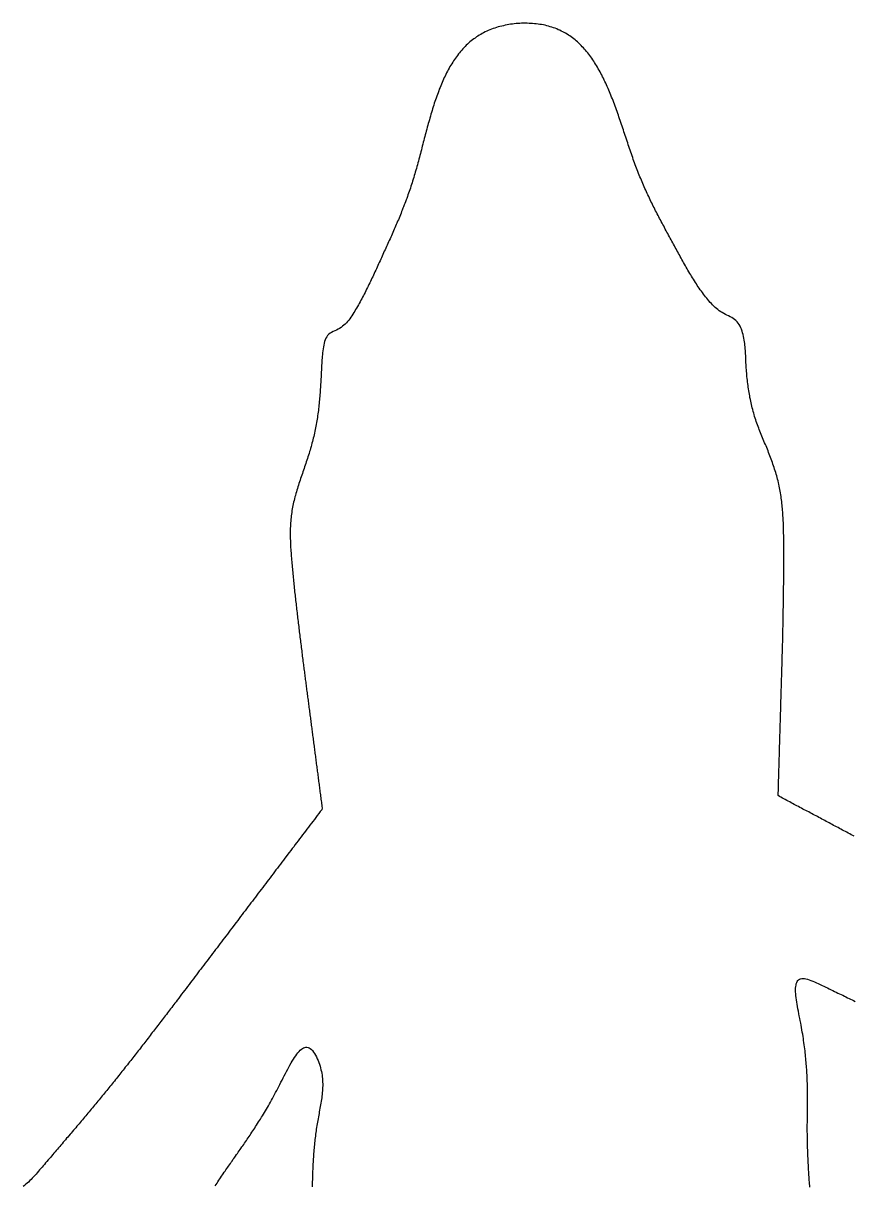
# Model space of a CAD drawing. Extents: x 63 to 788, y 423 to 1014.
# Drawn here: x 478.05 to 482.83, y 823.54 to 830.24 of the extents above; entities that cross this region are included whole.
import ezdxf

# ---------------------------------------------------------------- set-up
doc = ezdxf.new("R2010")
doc.units = 0
doc.header["$MEASUREMENT"] = 0
doc.layers.add('LAYER_1', color=7, linetype='CONTINUOUS')

msp = doc.modelspace()

# ---------------------------------------------------------------- linework, layer by layer
at = {"layer": 'LAYER_1', "color": 7}
for points in [[(482.8362, 825.555, 0), (482.8277, 825.56, 0), (482.8193, 825.564, 0), (482.8108, 825.569, 0), (482.8024, 825.573, 0), (482.7939, 825.578, 0), (482.7855, 825.582, 0), (482.777, 825.587, 0), (482.7686, 825.591, 0), (482.7601, 825.596, 0), (482.7517, 825.6, 0), (482.7432, 825.605, 0), (482.7348, 825.609, 0), (482.7263, 825.614, 0), (482.7179, 825.618, 0), (482.7094, 825.623, 0), (482.701, 825.627, 0), (482.6925, 825.632, 0), (482.6841, 825.636, 0), (482.6756, 825.641, 0), (482.6672, 825.645, 0), (482.6587, 825.65, 0), (482.6503, 825.654, 0), (482.6418, 825.659, 0), (482.6334, 825.663, 0), (482.6249, 825.668, 0), (482.6165, 825.672, 0), (482.608, 825.677, 0), (482.5996, 825.681, 0), (482.5911, 825.686, 0), (482.5827, 825.69, 0), (482.5742, 825.695, 0), (482.5658, 825.699, 0), (482.5573, 825.703, 0), (482.5489, 825.708, 0), (482.5404, 825.712, 0), (482.532, 825.717, 0), (482.5235, 825.721, 0), (482.5151, 825.726, 0), (482.5066, 825.73, 0), (482.4982, 825.735, 0), (482.4897, 825.739, 0), (482.4813, 825.744, 0), (482.4728, 825.748, 0), (482.4644, 825.753, 0), (482.4559, 825.757, 0), (482.4475, 825.762, 0), (482.439, 825.766, 0), (482.4306, 825.771, 0), (482.4221, 825.775, 0), (482.4137, 825.78, 0), (482.4052, 825.784, 0), (482.3983, 825.79, 0), (482.3986, 825.799, 0), (482.3988, 825.808, 0), (482.3991, 825.817, 0), (482.3994, 825.826, 0), (482.3996, 825.835, 0), (482.3999, 825.844, 0), (482.4001, 825.853, 0), (482.4004, 825.862, 0), (482.4007, 825.871, 0), (482.4009, 825.88, 0), (482.4012, 825.889, 0), (482.4015, 825.898, 0), (482.4017, 825.907, 0), (482.402, 825.916, 0), (482.4023, 825.925, 0), (482.4025, 825.934, 0), (482.4028, 825.943, 0), (482.403, 825.952, 0), (482.4033, 825.961, 0), (482.4036, 825.97, 0), (482.4038, 825.979, 0), (482.4041, 825.988, 0), (482.4044, 825.997, 0), (482.4046, 826.006, 0), (482.4049, 826.015, 0), (482.4052, 826.024, 0), (482.4054, 826.033, 0), (482.4057, 826.042, 0), (482.4059, 826.051, 0), (482.4062, 826.06, 0), (482.4065, 826.069, 0), (482.4067, 826.078, 0), (482.407, 826.087, 0), (482.4073, 826.096, 0), (482.4075, 826.105, 0), (482.4078, 826.114, 0), (482.4081, 826.123, 0), (482.4083, 826.132, 0), (482.4086, 826.141, 0), (482.4088, 826.15, 0), (482.4091, 826.159, 0), (482.4094, 826.168, 0), (482.4096, 826.177, 0), (482.4099, 826.186, 0), (482.4102, 826.195, 0), (482.4104, 826.204, 0), (482.4107, 826.213, 0), (482.411, 826.222, 0), (482.4112, 826.231, 0), (482.4115, 826.24, 0), (482.4117, 826.249, 0), (482.412, 826.258, 0), (482.4123, 826.267, 0), (482.4125, 826.276, 0), (482.4128, 826.285, 0), (482.4131, 826.294, 0), (482.4133, 826.303, 0), (482.4136, 826.312, 0), (482.4139, 826.321, 0), (482.4141, 826.33, 0), (482.4144, 826.339, 0), (482.4146, 826.348, 0), (482.4149, 826.357, 0), (482.4152, 826.366, 0), (482.4154, 826.375, 0), (482.4157, 826.384, 0), (482.416, 826.393, 0), (482.4162, 826.402, 0), (482.4165, 826.411, 0), (482.4168, 826.42, 0), (482.417, 826.429, 0), (482.4173, 826.438, 0), (482.4175, 826.447, 0), (482.4178, 826.456, 0), (482.4181, 826.465, 0), (482.4183, 826.474, 0), (482.4186, 826.483, 0), (482.4189, 826.492, 0), (482.4191, 826.501, 0), (482.4194, 826.51, 0), (482.4197, 826.519, 0), (482.4199, 826.528, 0), (482.4202, 826.537, 0), (482.4204, 826.546, 0), (482.4207, 826.555, 0), (482.421, 826.564, 0), (482.4212, 826.573, 0), (482.4215, 826.582, 0), (482.4218, 826.591, 0), (482.422, 826.6, 0), (482.4223, 826.609, 0), (482.4226, 826.618, 0), (482.4228, 826.627, 0), (482.4231, 826.636, 0), (482.4233, 826.645, 0), (482.4236, 826.654, 0), (482.4239, 826.663, 0), (482.4241, 826.672, 0), (482.4244, 826.682, 0), (482.4246, 826.692, 0), (482.4248, 826.702, 0), (482.425, 826.712, 0), (482.4252, 826.722, 0), (482.4254, 826.732, 0), (482.4256, 826.742, 0), (482.4258, 826.753, 0), (482.426, 826.763, 0), (482.4262, 826.773, 0), (482.4264, 826.783, 0), (482.4265, 826.793, 0), (482.4267, 826.803, 0), (482.4269, 826.813, 0), (482.4271, 826.823, 0), (482.4273, 826.833, 0), (482.4275, 826.844, 0), (482.4276, 826.854, 0), (482.4278, 826.864, 0), (482.428, 826.874, 0), (482.4282, 826.884, 0), (482.4283, 826.894, 0), (482.4285, 826.904, 0), (482.4286, 826.914, 0), (482.4288, 826.924, 0), (482.4289, 826.935, 0), (482.4291, 826.945, 0), (482.4292, 826.955, 0), (482.4294, 826.965, 0), (482.4295, 826.975, 0), (482.4296, 826.985, 0), (482.4297, 826.995, 0), (482.4298, 827.006, 0), (482.4299, 827.016, 0), (482.43, 827.026, 0), (482.4301, 827.036, 0), (482.4302, 827.046, 0), (482.4303, 827.056, 0), (482.4304, 827.066, 0), (482.4304, 827.077, 0), (482.4305, 827.087, 0), (482.4306, 827.097, 0), (482.4306, 827.107, 0), (482.4306, 827.117, 0), (482.4307, 827.127, 0), (482.4307, 827.137, 0), (482.4307, 827.148, 0), (482.4307, 827.158, 0), (482.4307, 827.168, 0), (482.4307, 827.178, 0), (482.4307, 827.188, 0), (482.4307, 827.198, 0), (482.4306, 827.209, 0), (482.4306, 827.219, 0), (482.4305, 827.229, 0), (482.4304, 827.239, 0), (482.4304, 827.249, 0), (482.4303, 827.26, 0), (482.4302, 827.27, 0), (482.4301, 827.28, 0), (482.4299, 827.29, 0), (482.4297, 827.3, 0), (482.4295, 827.311, 0), (482.4293, 827.321, 0), (482.429, 827.331, 0), (482.4287, 827.341, 0), (482.4284, 827.351, 0), (482.428, 827.362, 0), (482.4276, 827.372, 0), (482.4271, 827.382, 0), (482.4265, 827.392, 0), (482.4259, 827.402, 0), (482.4253, 827.412, 0), (482.4246, 827.422, 0), (482.4238, 827.433, 0), (482.4229, 827.443, 0), (482.422, 827.453, 0), (482.421, 827.463, 0), (482.4199, 827.473, 0), (482.4188, 827.483, 0), (482.4175, 827.493, 0), (482.4162, 827.503, 0), (482.4147, 827.513, 0), (482.4132, 827.523, 0), (482.4116, 827.533, 0), (482.4099, 827.543, 0), (482.408, 827.553, 0), (482.4061, 827.563, 0), (482.4041, 827.573, 0), (482.4019, 827.583, 0), (482.3996, 827.592, 0), (482.3973, 827.602, 0), (482.3948, 827.612, 0), (482.3922, 827.622, 0), (482.3895, 827.632, 0), (482.3867, 827.641, 0), (482.3838, 827.651, 0), (482.3808, 827.661, 0), (482.3777, 827.67, 0), (482.3746, 827.68, 0), (482.3714, 827.69, 0), (482.3681, 827.699, 0), (482.3647, 827.709, 0), (482.3613, 827.718, 0), (482.3578, 827.728, 0), (482.3542, 827.737, 0), (482.3506, 827.747, 0), (482.347, 827.756, 0), (482.3433, 827.766, 0), (482.3395, 827.775, 0), (482.3357, 827.785, 0), (482.3319, 827.794, 0), (482.328, 827.804, 0), (482.3241, 827.813, 0), (482.3202, 827.822, 0), (482.3163, 827.832, 0), (482.3124, 827.841, 0), (482.3085, 827.851, 0), (482.3047, 827.86, 0), (482.3008, 827.869, 0), (482.297, 827.879, 0), (482.2932, 827.888, 0), (482.2895, 827.898, 0), (482.2858, 827.907, 0), (482.2823, 827.916, 0), (482.2787, 827.926, 0), (482.2753, 827.935, 0), (482.272, 827.945, 0), (482.2688, 827.955, 0), (482.2656, 827.964, 0), (482.2626, 827.974, 0), (482.2597, 827.984, 0), (482.2569, 827.993, 0), (482.2541, 828.003, 0), (482.2515, 828.013, 0), (482.249, 828.023, 0), (482.2465, 828.032, 0), (482.2442, 828.042, 0), (482.2419, 828.052, 0), (482.2398, 828.062, 0), (482.2377, 828.072, 0), (482.2357, 828.082, 0), (482.2338, 828.092, 0), (482.232, 828.102, 0), (482.2303, 828.112, 0), (482.2286, 828.122, 0), (482.2271, 828.132, 0), (482.2256, 828.142, 0), (482.2242, 828.152, 0), (482.2229, 828.162, 0), (482.2216, 828.173, 0), (482.2205, 828.183, 0), (482.2194, 828.193, 0), (482.2183, 828.203, 0), (482.2174, 828.213, 0), (482.2165, 828.223, 0), (482.2157, 828.233, 0), (482.2149, 828.243, 0), (482.2142, 828.253, 0), (482.2136, 828.263, 0), (482.213, 828.273, 0), (482.2125, 828.283, 0), (482.2121, 828.294, 0), (482.2116, 828.304, 0), (482.2112, 828.314, 0), (482.2108, 828.324, 0), (482.2103, 828.334, 0), (482.2098, 828.344, 0), (482.2091, 828.354, 0), (482.2084, 828.364, 0), (482.2076, 828.374, 0), (482.2065, 828.384, 0), (482.2054, 828.394, 0), (482.204, 828.404, 0), (482.2024, 828.414, 0), (482.2006, 828.425, 0), (482.1985, 828.435, 0), (482.1961, 828.445, 0), (482.1933, 828.456, 0), (482.1902, 828.466, 0), (482.1867, 828.476, 0), (482.1827, 828.485, 0), (482.1783, 828.494, 0), (482.1732, 828.503, 0), (482.1676, 828.511, 0), (482.1614, 828.519, 0), (482.1544, 828.526, 0), (482.1469, 828.532, 0), (482.1387, 828.538, 0), (482.1301, 828.543, 0), (482.1212, 828.548, 0), (482.1121, 828.553, 0), (482.1028, 828.557, 0), (482.0936, 828.562, 0), (482.0844, 828.567, 0), (482.0755, 828.572, 0), (482.0668, 828.577, 0), (482.0584, 828.583, 0), (482.0503, 828.589, 0), (482.0424, 828.596, 0), (482.0347, 828.602, 0), (482.0272, 828.609, 0), (482.02, 828.616, 0), (482.0129, 828.624, 0), (482.006, 828.631, 0), (481.9992, 828.639, 0), (481.9926, 828.647, 0), (481.9861, 828.655, 0), (481.9798, 828.663, 0), (481.9735, 828.671, 0), (481.9674, 828.679, 0), (481.9613, 828.687, 0), (481.9554, 828.696, 0), (481.9494, 828.704, 0), (481.9436, 828.712, 0), (481.9378, 828.721, 0), (481.9321, 828.729, 0), (481.9265, 828.738, 0), (481.9209, 828.746, 0), (481.9154, 828.755, 0), (481.91, 828.764, 0), (481.9046, 828.772, 0), (481.8992, 828.781, 0), (481.8939, 828.79, 0), (481.8887, 828.798, 0), (481.8835, 828.807, 0), (481.8783, 828.816, 0), (481.8732, 828.824, 0), (481.8681, 828.833, 0), (481.8631, 828.842, 0), (481.8581, 828.851, 0), (481.8531, 828.86, 0), (481.8481, 828.868, 0), (481.8432, 828.877, 0), (481.8383, 828.886, 0), (481.8335, 828.895, 0), (481.8286, 828.904, 0), (481.8238, 828.913, 0), (481.819, 828.922, 0), (481.8142, 828.93, 0), (481.8094, 828.939, 0), (481.8046, 828.948, 0), (481.7998, 828.957, 0), (481.795, 828.966, 0), (481.7902, 828.974, 0), (481.7855, 828.983, 0), (481.7807, 828.992, 0), (481.7759, 829.001, 0), (481.7712, 829.009, 0), (481.7664, 829.018, 0), (481.7617, 829.027, 0), (481.757, 829.036, 0), (481.7522, 829.044, 0), (481.7475, 829.053, 0), (481.7428, 829.062, 0), (481.7381, 829.071, 0), (481.7334, 829.08, 0), (481.7287, 829.088, 0), (481.7241, 829.097, 0), (481.7194, 829.106, 0), (481.7148, 829.115, 0), (481.7102, 829.124, 0), (481.7055, 829.132, 0), (481.701, 829.141, 0), (481.6964, 829.15, 0), (481.6918, 829.159, 0), (481.6873, 829.168, 0), (481.6828, 829.177, 0), (481.6783, 829.186, 0), (481.6738, 829.195, 0), (481.6693, 829.204, 0), (481.6649, 829.213, 0), (481.6605, 829.222, 0), (481.6561, 829.231, 0), (481.6517, 829.241, 0), (481.6474, 829.25, 0), (481.6431, 829.259, 0), (481.6388, 829.268, 0), (481.6345, 829.278, 0), (481.6303, 829.287, 0), (481.6261, 829.297, 0), (481.6219, 829.306, 0), (481.6178, 829.316, 0), (481.6137, 829.325, 0), (481.6096, 829.335, 0), (481.6055, 829.345, 0), (481.6015, 829.354, 0), (481.5976, 829.364, 0), (481.5936, 829.374, 0), (481.5897, 829.384, 0), (481.5858, 829.394, 0), (481.582, 829.404, 0), (481.5782, 829.414, 0), (481.5744, 829.424, 0), (481.5706, 829.435, 0), (481.5669, 829.445, 0), (481.5632, 829.455, 0), (481.5595, 829.466, 0), (481.5559, 829.476, 0), (481.5523, 829.486, 0), (481.5486, 829.497, 0), (481.545, 829.507, 0), (481.5414, 829.518, 0), (481.5379, 829.528, 0), (481.5343, 829.539, 0), (481.5307, 829.55, 0), (481.5272, 829.56, 0), (481.5236, 829.571, 0), (481.5201, 829.582, 0), (481.5165, 829.592, 0), (481.513, 829.603, 0), (481.5094, 829.614, 0), (481.5058, 829.624, 0), (481.5022, 829.635, 0), (481.4987, 829.646, 0), (481.4951, 829.656, 0), (481.4914, 829.667, 0), (481.4878, 829.678, 0), (481.4842, 829.688, 0), (481.4805, 829.699, 0), (481.4768, 829.709, 0), (481.4731, 829.72, 0), (481.4693, 829.731, 0), (481.4656, 829.741, 0), (481.4618, 829.752, 0), (481.4579, 829.762, 0), (481.454, 829.772, 0), (481.4501, 829.783, 0), (481.4462, 829.793, 0), (481.4422, 829.803, 0), (481.4382, 829.814, 0), (481.4341, 829.824, 0), (481.43, 829.834, 0), (481.4258, 829.844, 0), (481.4216, 829.854, 0), (481.4173, 829.864, 0), (481.413, 829.874, 0), (481.4086, 829.884, 0), (481.4042, 829.893, 0), (481.3997, 829.903, 0), (481.3951, 829.912, 0), (481.3905, 829.922, 0), (481.3858, 829.931, 0), (481.3811, 829.941, 0), (481.3762, 829.95, 0), (481.3713, 829.959, 0), (481.3664, 829.968, 0), (481.3613, 829.977, 0), (481.3562, 829.986, 0), (481.351, 829.995, 0), (481.3457, 830.003, 0), (481.3403, 830.012, 0), (481.3348, 830.02, 0), (481.3293, 830.028, 0), (481.3237, 830.037, 0), (481.3179, 830.045, 0), (481.3121, 830.053, 0), (481.3062, 830.06, 0), (481.3002, 830.068, 0), (481.294, 830.076, 0), (481.2878, 830.083, 0), (481.2815, 830.09, 0), (481.2751, 830.097, 0), (481.2685, 830.104, 0), (481.2619, 830.111, 0), (481.2551, 830.118, 0), (481.2483, 830.124, 0), (481.2413, 830.131, 0), (481.2342, 830.137, 0), (481.227, 830.143, 0), (481.2196, 830.149, 0), (481.2121, 830.155, 0), (481.2046, 830.16, 0), (481.1968, 830.166, 0), (481.189, 830.171, 0), (481.181, 830.176, 0), (481.1729, 830.181, 0), (481.1646, 830.186, 0), (481.1563, 830.19, 0), (481.1477, 830.194, 0), (481.1391, 830.199, 0), (481.1302, 830.202, 0), (481.1213, 830.206, 0), (481.1122, 830.21, 0), (481.1029, 830.213, 0), (481.0935, 830.216, 0), (481.084, 830.219, 0), (481.0743, 830.222, 0), (481.0646, 830.224, 0), (481.0547, 830.227, 0), (481.0447, 830.229, 0), (481.0346, 830.231, 0), (481.0244, 830.232, 0), (481.0141, 830.234, 0), (481.0038, 830.235, 0), (480.9934, 830.236, 0), (480.9829, 830.237, 0), (480.9724, 830.238, 0), (480.9618, 830.238, 0), (480.9513, 830.239, 0), (480.9407, 830.239, 0), (480.93, 830.239, 0), (480.9194, 830.239, 0), (480.9088, 830.238, 0), (480.8982, 830.237, 0), (480.8876, 830.237, 0), (480.877, 830.236, 0), (480.8665, 830.234, 0), (480.856, 830.233, 0), (480.8455, 830.231, 0), (480.8351, 830.229, 0), (480.8248, 830.227, 0), (480.8145, 830.225, 0), (480.8044, 830.223, 0), (480.7943, 830.22, 0), (480.7843, 830.218, 0), (480.7744, 830.215, 0), (480.7647, 830.211, 0), (480.755, 830.208, 0), (480.7455, 830.205, 0), (480.7361, 830.201, 0), (480.7269, 830.197, 0), (480.7179, 830.193, 0), (480.7089, 830.189, 0), (480.7002, 830.184, 0), (480.6916, 830.18, 0), (480.6832, 830.175, 0), (480.6749, 830.17, 0), (480.6667, 830.165, 0), (480.6588, 830.16, 0), (480.6509, 830.154, 0), (480.6432, 830.149, 0), (480.6357, 830.143, 0), (480.6283, 830.137, 0), (480.621, 830.131, 0), (480.6139, 830.125, 0), (480.6069, 830.118, 0), (480.6, 830.112, 0), (480.5933, 830.105, 0), (480.5867, 830.098, 0), (480.5802, 830.091, 0), (480.5738, 830.084, 0), (480.5676, 830.077, 0), (480.5615, 830.069, 0), (480.5555, 830.062, 0), (480.5496, 830.054, 0), (480.5438, 830.046, 0), (480.5382, 830.038, 0), (480.5326, 830.03, 0), (480.5272, 830.022, 0), (480.5218, 830.014, 0), (480.5166, 830.006, 0), (480.5114, 829.997, 0), (480.5064, 829.989, 0), (480.5014, 829.98, 0), (480.4966, 829.971, 0), (480.4918, 829.962, 0), (480.4872, 829.953, 0), (480.4826, 829.944, 0), (480.4781, 829.935, 0), (480.4737, 829.926, 0), (480.4694, 829.916, 0), (480.4651, 829.907, 0), (480.4609, 829.897, 0), (480.4568, 829.888, 0), (480.4528, 829.878, 0), (480.4488, 829.868, 0), (480.4449, 829.859, 0), (480.4411, 829.849, 0), (480.4374, 829.839, 0), (480.4337, 829.829, 0), (480.43, 829.819, 0), (480.4265, 829.808, 0), (480.4229, 829.798, 0), (480.4195, 829.788, 0), (480.4161, 829.778, 0), (480.4127, 829.767, 0), (480.4094, 829.757, 0), (480.4061, 829.746, 0), (480.4029, 829.736, 0), (480.3997, 829.725, 0), (480.3965, 829.715, 0), (480.3934, 829.704, 0), (480.3903, 829.693, 0), (480.3873, 829.683, 0), (480.3842, 829.672, 0), (480.3813, 829.661, 0), (480.3783, 829.651, 0), (480.3754, 829.64, 0), (480.3724, 829.629, 0), (480.3695, 829.618, 0), (480.3667, 829.607, 0), (480.3638, 829.596, 0), (480.3609, 829.586, 0), (480.3581, 829.575, 0), (480.3553, 829.564, 0), (480.3524, 829.553, 0), (480.3496, 829.542, 0), (480.3468, 829.531, 0), (480.344, 829.521, 0), (480.3412, 829.51, 0), (480.3383, 829.499, 0), (480.3355, 829.488, 0), (480.3327, 829.477, 0), (480.3298, 829.467, 0), (480.327, 829.456, 0), (480.3241, 829.445, 0), (480.3212, 829.435, 0), (480.3183, 829.424, 0), (480.3154, 829.413, 0), (480.3124, 829.403, 0), (480.3094, 829.392, 0), (480.3064, 829.382, 0), (480.3034, 829.371, 0), (480.3003, 829.361, 0), (480.2972, 829.35, 0), (480.2941, 829.34, 0), (480.2909, 829.33, 0), (480.2877, 829.32, 0), (480.2845, 829.31, 0), (480.2812, 829.3, 0), (480.2779, 829.289, 0), (480.2745, 829.279, 0), (480.2711, 829.27, 0), (480.2677, 829.26, 0), (480.2642, 829.25, 0), (480.2607, 829.24, 0), (480.2572, 829.23, 0), (480.2536, 829.221, 0), (480.25, 829.211, 0), (480.2464, 829.201, 0), (480.2427, 829.192, 0), (480.239, 829.182, 0), (480.2353, 829.173, 0), (480.2316, 829.163, 0), (480.2278, 829.154, 0), (480.224, 829.144, 0), (480.2202, 829.135, 0), (480.2164, 829.126, 0), (480.2125, 829.116, 0), (480.2086, 829.107, 0), (480.2047, 829.098, 0), (480.2008, 829.088, 0), (480.1969, 829.079, 0), (480.1929, 829.07, 0), (480.189, 829.061, 0), (480.185, 829.052, 0), (480.181, 829.043, 0), (480.1769, 829.033, 0), (480.1729, 829.024, 0), (480.1688, 829.015, 0), (480.1648, 829.006, 0), (480.1607, 828.997, 0), (480.1566, 828.988, 0), (480.1525, 828.979, 0), (480.1484, 828.97, 0), (480.1443, 828.961, 0), (480.1402, 828.952, 0), (480.1361, 828.943, 0), (480.132, 828.934, 0), (480.1278, 828.925, 0), (480.1237, 828.916, 0), (480.1196, 828.907, 0), (480.1154, 828.898, 0), (480.1113, 828.888, 0), (480.1071, 828.879, 0), (480.103, 828.87, 0), (480.0988, 828.861, 0), (480.0947, 828.852, 0), (480.0905, 828.843, 0), (480.0864, 828.834, 0), (480.0822, 828.825, 0), (480.078, 828.816, 0), (480.0738, 828.807, 0), (480.0696, 828.798, 0), (480.0654, 828.788, 0), (480.0611, 828.779, 0), (480.0568, 828.77, 0), (480.0525, 828.761, 0), (480.0482, 828.752, 0), (480.0438, 828.743, 0), (480.0394, 828.734, 0), (480.035, 828.725, 0), (480.0305, 828.716, 0), (480.026, 828.707, 0), (480.0214, 828.698, 0), (480.0168, 828.688, 0), (480.0122, 828.679, 0), (480.0075, 828.67, 0), (480.0027, 828.661, 0), (479.9979, 828.652, 0), (479.993, 828.643, 0), (479.9881, 828.634, 0), (479.9831, 828.625, 0), (479.9781, 828.616, 0), (479.973, 828.607, 0), (479.9678, 828.598, 0), (479.9625, 828.589, 0), (479.9572, 828.58, 0), (479.9518, 828.572, 0), (479.9463, 828.563, 0), (479.9406, 828.554, 0), (479.9348, 828.545, 0), (479.9287, 828.537, 0), (479.9225, 828.529, 0), (479.916, 828.521, 0), (479.9092, 828.513, 0), (479.9022, 828.506, 0), (479.8948, 828.499, 0), (479.887, 828.493, 0), (479.8789, 828.487, 0), (479.8703, 828.481, 0), (479.8613, 828.476, 0), (479.852, 828.471, 0), (479.8425, 828.467, 0), (479.8331, 828.463, 0), (479.824, 828.458, 0), (479.8156, 828.453, 0), (479.8079, 828.447, 0), (479.8012, 828.44, 0), (479.7955, 828.432, 0), (479.7907, 828.424, 0), (479.7867, 828.415, 0), (479.7833, 828.405, 0), (479.7805, 828.395, 0), (479.7783, 828.384, 0), (479.7764, 828.374, 0), (479.7749, 828.363, 0), (479.7736, 828.352, 0), (479.7724, 828.341, 0), (479.7713, 828.331, 0), (479.7703, 828.32, 0), (479.7694, 828.31, 0), (479.7685, 828.3, 0), (479.7678, 828.289, 0), (479.7671, 828.279, 0), (479.7665, 828.269, 0), (479.7659, 828.259, 0), (479.7653, 828.249, 0), (479.7648, 828.24, 0), (479.7643, 828.23, 0), (479.7638, 828.22, 0), (479.7634, 828.21, 0), (479.7629, 828.2, 0), (479.7624, 828.19, 0), (479.7619, 828.18, 0), (479.7614, 828.17, 0), (479.7608, 828.16, 0), (479.7602, 828.15, 0), (479.7596, 828.14, 0), (479.7589, 828.13, 0), (479.7583, 828.12, 0), (479.7575, 828.11, 0), (479.7568, 828.1, 0), (479.756, 828.089, 0), (479.7551, 828.079, 0), (479.7542, 828.069, 0), (479.7532, 828.059, 0), (479.7522, 828.049, 0), (479.7512, 828.039, 0), (479.75, 828.029, 0), (479.7489, 828.018, 0), (479.7476, 828.008, 0), (479.7463, 827.998, 0), (479.7449, 827.988, 0), (479.7435, 827.978, 0), (479.7419, 827.968, 0), (479.7404, 827.958, 0), (479.7387, 827.948, 0), (479.737, 827.938, 0), (479.7352, 827.928, 0), (479.7333, 827.918, 0), (479.7314, 827.908, 0), (479.7294, 827.898, 0), (479.7273, 827.888, 0), (479.7252, 827.878, 0), (479.723, 827.868, 0), (479.7207, 827.858, 0), (479.7183, 827.849, 0), (479.7159, 827.839, 0), (479.7133, 827.829, 0), (479.7108, 827.819, 0), (479.7081, 827.809, 0), (479.7054, 827.8, 0), (479.7026, 827.79, 0), (479.6997, 827.78, 0), (479.6968, 827.771, 0), (479.6938, 827.761, 0), (479.6908, 827.751, 0), (479.6877, 827.742, 0), (479.6846, 827.732, 0), (479.6814, 827.722, 0), (479.6782, 827.713, 0), (479.675, 827.703, 0), (479.6718, 827.694, 0), (479.6685, 827.684, 0), (479.6652, 827.674, 0), (479.662, 827.665, 0), (479.6587, 827.655, 0), (479.6554, 827.645, 0), (479.6521, 827.636, 0), (479.6488, 827.626, 0), (479.6455, 827.617, 0), (479.6423, 827.607, 0), (479.6391, 827.597, 0), (479.6359, 827.587, 0), (479.6328, 827.578, 0), (479.6297, 827.568, 0), (479.6267, 827.558, 0), (479.6237, 827.549, 0), (479.6208, 827.539, 0), (479.618, 827.529, 0), (479.6152, 827.519, 0), (479.6126, 827.51, 0), (479.61, 827.5, 0), (479.6076, 827.49, 0), (479.6052, 827.48, 0), (479.603, 827.47, 0), (479.6009, 827.46, 0), (479.5989, 827.451, 0), (479.5971, 827.441, 0), (479.5954, 827.431, 0), (479.5939, 827.421, 0), (479.5925, 827.411, 0), (479.5912, 827.401, 0), (479.5901, 827.391, 0), (479.5891, 827.381, 0), (479.5882, 827.371, 0), (479.5875, 827.361, 0), (479.5869, 827.351, 0), (479.5864, 827.34, 0), (479.586, 827.33, 0), (479.5857, 827.32, 0), (479.5856, 827.31, 0), (479.5855, 827.3, 0), (479.5855, 827.29, 0), (479.5856, 827.28, 0), (479.5858, 827.269, 0), (479.5861, 827.259, 0), (479.5864, 827.249, 0), (479.5869, 827.239, 0), (479.5873, 827.229, 0), (479.5879, 827.219, 0), (479.5885, 827.208, 0), (479.5892, 827.198, 0), (479.5899, 827.188, 0), (479.5906, 827.178, 0), (479.5914, 827.168, 0), (479.5922, 827.157, 0), (479.5931, 827.147, 0), (479.594, 827.137, 0), (479.5949, 827.127, 0), (479.5958, 827.117, 0), (479.5968, 827.106, 0), (479.5977, 827.096, 0), (479.5987, 827.086, 0), (479.5996, 827.076, 0), (479.6006, 827.066, 0), (479.6016, 827.056, 0), (479.6026, 827.045, 0), (479.6036, 827.035, 0), (479.6047, 827.025, 0), (479.6057, 827.015, 0), (479.6067, 827.005, 0), (479.6078, 826.995, 0), (479.6089, 826.985, 0), (479.6099, 826.975, 0), (479.611, 826.964, 0), (479.6121, 826.954, 0), (479.6132, 826.944, 0), (479.6143, 826.934, 0), (479.6154, 826.924, 0), (479.6165, 826.914, 0), (479.6177, 826.904, 0), (479.6188, 826.894, 0), (479.6199, 826.884, 0), (479.6211, 826.874, 0), (479.6222, 826.864, 0), (479.6234, 826.854, 0), (479.6246, 826.843, 0), (479.6257, 826.833, 0), (479.6269, 826.823, 0), (479.6281, 826.813, 0), (479.6293, 826.803, 0), (479.6305, 826.793, 0), (479.6317, 826.783, 0), (479.6329, 826.773, 0), (479.6341, 826.763, 0), (479.6353, 826.753, 0), (479.6365, 826.743, 0), (479.6378, 826.733, 0), (479.639, 826.723, 0), (479.6402, 826.713, 0), (479.6415, 826.703, 0), (479.6427, 826.693, 0), (479.6439, 826.683, 0), (479.6452, 826.673, 0), (479.6464, 826.663, 0), (479.6477, 826.653, 0), (479.6489, 826.643, 0), (479.6502, 826.633, 0), (479.6514, 826.623, 0), (479.6527, 826.613, 0), (479.6539, 826.603, 0), (479.6552, 826.593, 0), (479.6564, 826.583, 0), (479.6577, 826.573, 0), (479.659, 826.563, 0), (479.6602, 826.553, 0), (479.6613, 826.544, 0), (479.6624, 826.536, 0), (479.6635, 826.527, 0), (479.6647, 826.519, 0), (479.6658, 826.51, 0), (479.6669, 826.502, 0), (479.668, 826.493, 0), (479.6691, 826.485, 0), (479.6702, 826.476, 0), (479.6713, 826.468, 0), (479.6724, 826.459, 0), (479.6736, 826.45, 0), (479.6747, 826.442, 0), (479.6758, 826.433, 0), (479.6769, 826.425, 0), (479.678, 826.416, 0), (479.6791, 826.408, 0), (479.6802, 826.399, 0), (479.6813, 826.391, 0), (479.6825, 826.382, 0), (479.6836, 826.374, 0), (479.6847, 826.365, 0), (479.6858, 826.357, 0), (479.6869, 826.348, 0), (479.688, 826.34, 0), (479.6891, 826.331, 0), (479.6903, 826.323, 0), (479.6914, 826.314, 0), (479.6925, 826.306, 0), (479.6936, 826.297, 0), (479.6947, 826.289, 0), (479.6958, 826.28, 0), (479.6969, 826.272, 0), (479.698, 826.263, 0), (479.6992, 826.254, 0), (479.7003, 826.246, 0), (479.7014, 826.237, 0), (479.7025, 826.229, 0), (479.7036, 826.22, 0), (479.7047, 826.212, 0), (479.7058, 826.203, 0), (479.7069, 826.195, 0), (479.7081, 826.186, 0), (479.7092, 826.178, 0), (479.7103, 826.169, 0), (479.7114, 826.161, 0), (479.7125, 826.152, 0), (479.7136, 826.144, 0), (479.7147, 826.135, 0), (479.7158, 826.127, 0), (479.717, 826.118, 0), (479.7181, 826.11, 0), (479.7192, 826.101, 0), (479.7203, 826.093, 0), (479.7214, 826.084, 0), (479.7225, 826.075, 0), (479.7236, 826.067, 0), (479.7247, 826.058, 0), (479.7259, 826.05, 0), (479.727, 826.041, 0), (479.7281, 826.033, 0), (479.7292, 826.024, 0), (479.7303, 826.016, 0), (479.7314, 826.007, 0), (479.7325, 825.999, 0), (479.7337, 825.99, 0), (479.7348, 825.982, 0), (479.7359, 825.973, 0), (479.737, 825.965, 0), (479.7381, 825.956, 0), (479.7392, 825.948, 0), (479.7403, 825.939, 0), (479.7414, 825.931, 0), (479.7426, 825.922, 0), (479.7437, 825.914, 0), (479.7448, 825.905, 0), (479.7459, 825.897, 0), (479.747, 825.888, 0), (479.7481, 825.879, 0), (479.7492, 825.871, 0), (479.7503, 825.862, 0), (479.7515, 825.854, 0), (479.7526, 825.845, 0), (479.7537, 825.837, 0), (479.7548, 825.828, 0), (479.7559, 825.82, 0), (479.757, 825.811, 0), (479.7581, 825.803, 0), (479.7592, 825.794, 0), (479.7604, 825.786, 0), (479.7615, 825.777, 0), (479.7626, 825.769, 0), (479.7637, 825.76, 0), (479.7648, 825.752, 0), (479.7659, 825.743, 0), (479.767, 825.735, 0), (479.7681, 825.726, 0), (479.7693, 825.718, 0), (479.7668, 825.708, 0), (479.7583, 825.697, 0), (479.7498, 825.686, 0), (479.7413, 825.674, 0), (479.7329, 825.663, 0), (479.7244, 825.652, 0), (479.7159, 825.641, 0), (479.7074, 825.63, 0), (479.6989, 825.619, 0), (479.6904, 825.607, 0), (479.6819, 825.596, 0), (479.6734, 825.585, 0), (479.6649, 825.574, 0), (479.6564, 825.563, 0), (479.6479, 825.551, 0), (479.6394, 825.54, 0), (479.6309, 825.529, 0), (479.6224, 825.518, 0), (479.6139, 825.507, 0), (479.6054, 825.495, 0), (479.5969, 825.484, 0), (479.5884, 825.473, 0), (479.5799, 825.462, 0), (479.5714, 825.451, 0), (479.5629, 825.439, 0), (479.5544, 825.428, 0), (479.5459, 825.417, 0), (479.5374, 825.406, 0), (479.5289, 825.395, 0), (479.5204, 825.383, 0), (479.5119, 825.372, 0), (479.5034, 825.361, 0), (479.4949, 825.35, 0), (479.4864, 825.339, 0), (479.4779, 825.327, 0), (479.4694, 825.316, 0), (479.4609, 825.305, 0), (479.4524, 825.294, 0), (479.4439, 825.283, 0), (479.4354, 825.271, 0), (479.4269, 825.26, 0), (479.4184, 825.249, 0), (479.4099, 825.238, 0), (479.4014, 825.227, 0), (479.3929, 825.216, 0), (479.3844, 825.204, 0), (479.3759, 825.193, 0), (479.3675, 825.182, 0), (479.359, 825.171, 0), (479.3505, 825.16, 0), (479.342, 825.148, 0), (479.3335, 825.137, 0), (479.325, 825.126, 0), (479.3165, 825.115, 0), (479.308, 825.104, 0), (479.2995, 825.092, 0), (479.291, 825.081, 0), (479.2825, 825.07, 0), (479.274, 825.059, 0), (479.2655, 825.048, 0), (479.257, 825.036, 0), (479.2485, 825.025, 0), (479.24, 825.014, 0), (479.2315, 825.003, 0), (479.223, 824.992, 0), (479.2145, 824.98, 0), (479.206, 824.969, 0), (479.1975, 824.958, 0), (479.189, 824.947, 0), (479.1805, 824.936, 0), (479.172, 824.924, 0), (479.1635, 824.913, 0), (479.155, 824.902, 0), (479.1465, 824.891, 0), (479.138, 824.88, 0), (479.1295, 824.868, 0), (479.121, 824.857, 0), (479.1125, 824.846, 0), (479.104, 824.835, 0), (479.0955, 824.824, 0), (479.087, 824.813, 0), (479.0785, 824.801, 0), (479.07, 824.79, 0), (479.0615, 824.779, 0), (479.053, 824.768, 0), (479.0445, 824.757, 0), (479.036, 824.745, 0), (479.0275, 824.734, 0), (479.019, 824.723, 0), (479.0105, 824.712, 0), (479.0021, 824.701, 0), (478.9936, 824.689, 0), (478.9851, 824.678, 0), (478.9766, 824.667, 0), (478.9681, 824.656, 0), (478.9596, 824.645, 0), (478.9511, 824.633, 0), (478.9426, 824.622, 0), (478.9341, 824.611, 0), (478.9272, 824.602, 0), (478.921, 824.594, 0), (478.9147, 824.586, 0), (478.9085, 824.578, 0), (478.9023, 824.569, 0), (478.8961, 824.561, 0), (478.8899, 824.553, 0), (478.8837, 824.545, 0), (478.8775, 824.537, 0), (478.8713, 824.529, 0), (478.8651, 824.521, 0), (478.8589, 824.513, 0), (478.8526, 824.505, 0), (478.8464, 824.497, 0), (478.8402, 824.488, 0), (478.834, 824.48, 0), (478.8278, 824.472, 0), (478.8216, 824.464, 0), (478.8154, 824.456, 0), (478.8091, 824.448, 0), (478.8029, 824.44, 0), (478.7967, 824.432, 0), (478.7905, 824.424, 0), (478.7843, 824.416, 0), (478.778, 824.408, 0), (478.7718, 824.4, 0), (478.7656, 824.391, 0), (478.7594, 824.383, 0), (478.7531, 824.375, 0), (478.7469, 824.367, 0), (478.7407, 824.359, 0), (478.7344, 824.351, 0), (478.7282, 824.343, 0), (478.722, 824.335, 0), (478.7157, 824.327, 0), (478.7095, 824.319, 0), (478.7032, 824.311, 0), (478.697, 824.303, 0), (478.6908, 824.295, 0), (478.6845, 824.287, 0), (478.6783, 824.279, 0), (478.672, 824.271, 0), (478.6658, 824.263, 0), (478.6595, 824.255, 0), (478.6532, 824.247, 0), (478.647, 824.239, 0), (478.6407, 824.231, 0), (478.6345, 824.224, 0), (478.6282, 824.216, 0), (478.6219, 824.208, 0), (478.6157, 824.2, 0), (478.6094, 824.192, 0), (478.6031, 824.184, 0), (478.5968, 824.176, 0), (478.5905, 824.168, 0), (478.5843, 824.16, 0), (478.578, 824.153, 0), (478.5717, 824.145, 0), (478.5654, 824.137, 0), (478.5591, 824.129, 0), (478.5528, 824.121, 0), (478.5465, 824.114, 0), (478.5402, 824.106, 0), (478.5339, 824.098, 0), (478.5276, 824.09, 0), (478.5212, 824.082, 0), (478.5149, 824.075, 0), (478.5086, 824.067, 0), (478.5023, 824.059, 0), (478.496, 824.052, 0), (478.4896, 824.044, 0), (478.4833, 824.036, 0), (478.4769, 824.028, 0), (478.4706, 824.021, 0), (478.4643, 824.013, 0), (478.4579, 824.005, 0), (478.4515, 823.998, 0), (478.4452, 823.99, 0), (478.4388, 823.983, 0), (478.4324, 823.975, 0), (478.426, 823.967, 0), (478.4197, 823.96, 0), (478.4133, 823.952, 0), (478.4069, 823.944, 0), (478.4004, 823.937, 0), (478.394, 823.929, 0), (478.3876, 823.922, 0), (478.3812, 823.914, 0), (478.3747, 823.906, 0), (478.3682, 823.899, 0), (478.3618, 823.891, 0), (478.3553, 823.884, 0), (478.3488, 823.876, 0), (478.3423, 823.868, 0), (478.3358, 823.861, 0), (478.3293, 823.853, 0), (478.3228, 823.845, 0), (478.3162, 823.838, 0), (478.3097, 823.83, 0), (478.3031, 823.822, 0), (478.2965, 823.815, 0), (478.2899, 823.807, 0), (478.2833, 823.799, 0), (478.2767, 823.792, 0), (478.2701, 823.784, 0), (478.2634, 823.776, 0), (478.2568, 823.768, 0), (478.2501, 823.76, 0), (478.2434, 823.753, 0), (478.2367, 823.745, 0), (478.23, 823.737, 0), (478.2233, 823.729, 0), (478.2165, 823.721, 0), (478.2097, 823.713, 0), (478.203, 823.705, 0), (478.1962, 823.697, 0), (478.1893, 823.69, 0), (478.1825, 823.682, 0), (478.1756, 823.674, 0), (478.1688, 823.665, 0), (478.1619, 823.657, 0), (478.155, 823.649, 0), (478.148, 823.641, 0), (478.1411, 823.633, 0), (478.1341, 823.625, 0), (478.1271, 823.617, 0), (478.12, 823.609, 0), (478.1129, 823.601, 0), (478.1057, 823.593, 0), (478.0985, 823.586, 0), (478.0913, 823.578, 0), (478.084, 823.571, 0), (478.0766, 823.563, 0), (478.0692, 823.556, 0), (478.0616, 823.55, 0), (478.0541, 823.543, 0), (478.0464, 823.537, 0)], [(482.5806, 823.533, 0), (482.5798, 823.543, 0), (482.5791, 823.553, 0), (482.5784, 823.563, 0), (482.5777, 823.573, 0), (482.577, 823.583, 0), (482.5763, 823.593, 0), (482.5757, 823.603, 0), (482.575, 823.613, 0), (482.5744, 823.623, 0), (482.5738, 823.632, 0), (482.5732, 823.642, 0), (482.5727, 823.652, 0), (482.5721, 823.662, 0), (482.5716, 823.672, 0), (482.5711, 823.681, 0), (482.5706, 823.691, 0), (482.5702, 823.701, 0), (482.5698, 823.71, 0), (482.5693, 823.72, 0), (482.569, 823.729, 0), (482.5686, 823.739, 0), (482.5682, 823.748, 0), (482.5679, 823.758, 0), (482.5676, 823.767, 0), (482.5674, 823.777, 0), (482.5671, 823.786, 0), (482.5669, 823.795, 0), (482.5667, 823.805, 0), (482.5665, 823.814, 0), (482.5664, 823.823, 0), (482.5663, 823.832, 0), (482.5662, 823.842, 0), (482.5661, 823.851, 0), (482.5661, 823.86, 0), (482.5661, 823.869, 0), (482.5661, 823.878, 0), (482.5661, 823.887, 0), (482.5661, 823.896, 0), (482.5662, 823.905, 0), (482.5663, 823.914, 0), (482.5664, 823.922, 0), (482.5664, 823.931, 0), (482.5665, 823.94, 0), (482.5666, 823.949, 0), (482.5668, 823.958, 0), (482.5669, 823.967, 0), (482.567, 823.976, 0), (482.5671, 823.985, 0), (482.5671, 823.994, 0), (482.5672, 824.003, 0), (482.5673, 824.012, 0), (482.5674, 824.021, 0), (482.5674, 824.03, 0), (482.5674, 824.039, 0), (482.5674, 824.048, 0), (482.5674, 824.057, 0), (482.5674, 824.066, 0), (482.5673, 824.075, 0), (482.5673, 824.085, 0), (482.5671, 824.094, 0), (482.567, 824.103, 0), (482.5668, 824.113, 0), (482.5666, 824.122, 0), (482.5663, 824.132, 0), (482.566, 824.142, 0), (482.5657, 824.151, 0), (482.5653, 824.161, 0), (482.5649, 824.171, 0), (482.5644, 824.181, 0), (482.5639, 824.191, 0), (482.5633, 824.201, 0), (482.5626, 824.211, 0), (482.5619, 824.222, 0), (482.5612, 824.232, 0), (482.5604, 824.242, 0), (482.5595, 824.253, 0), (482.5585, 824.264, 0), (482.5575, 824.275, 0), (482.5564, 824.286, 0), (482.5553, 824.297, 0), (482.5541, 824.308, 0), (482.5528, 824.319, 0), (482.5514, 824.331, 0), (482.5499, 824.342, 0), (482.5484, 824.354, 0), (482.5467, 824.366, 0), (482.545, 824.378, 0), (482.5432, 824.39, 0), (482.5413, 824.402, 0), (482.5393, 824.415, 0), (482.5372, 824.427, 0), (482.535, 824.44, 0), (482.5327, 824.453, 0), (482.5304, 824.466, 0), (482.5279, 824.479, 0), (482.5253, 824.493, 0), (482.5226, 824.506, 0), (482.5199, 824.52, 0), (482.5173, 824.533, 0), (482.5146, 824.547, 0), (482.5121, 824.56, 0), (482.5097, 824.574, 0), (482.5074, 824.587, 0), (482.5053, 824.6, 0), (482.5034, 824.613, 0), (482.5018, 824.625, 0), (482.5005, 824.637, 0), (482.4995, 824.648, 0), (482.4989, 824.659, 0), (482.4987, 824.67, 0), (482.4989, 824.68, 0), (482.4997, 824.689, 0), (482.5009, 824.697, 0), (482.5027, 824.705, 0), (482.505, 824.712, 0), (482.508, 824.719, 0), (482.5117, 824.724, 0), (482.516, 824.728, 0), (482.5211, 824.732, 0), (482.5269, 824.734, 0), (482.5336, 824.735, 0), (482.541, 824.736, 0), (482.549, 824.735, 0), (482.5577, 824.733, 0), (482.5669, 824.731, 0), (482.5766, 824.728, 0), (482.5867, 824.725, 0), (482.5971, 824.721, 0), (482.6077, 824.716, 0), (482.6185, 824.711, 0), (482.6294, 824.706, 0), (482.6403, 824.701, 0), (482.6511, 824.696, 0), (482.6618, 824.691, 0), (482.6724, 824.686, 0), (482.6828, 824.681, 0), (482.693, 824.676, 0), (482.7032, 824.671, 0), (482.7131, 824.666, 0), (482.723, 824.661, 0), (482.7327, 824.657, 0), (482.7423, 824.652, 0), (482.7518, 824.648, 0), (482.7612, 824.643, 0), (482.7705, 824.639, 0), (482.7796, 824.634, 0), (482.7887, 824.63, 0), (482.7977, 824.625, 0), (482.8067, 824.621, 0), (482.8155, 824.617, 0), (482.8243, 824.612, 0), (482.833, 824.608, 0), (482.8417, 824.604, 0)], [(479.1534, 823.541, 0), (479.1586, 823.549, 0), (479.1637, 823.557, 0), (479.1689, 823.565, 0), (479.174, 823.573, 0), (479.1791, 823.581, 0), (479.1843, 823.588, 0), (479.1894, 823.596, 0), (479.1945, 823.604, 0), (479.1996, 823.611, 0), (479.2047, 823.619, 0), (479.2097, 823.626, 0), (479.2148, 823.633, 0), (479.2199, 823.641, 0), (479.225, 823.648, 0), (479.2301, 823.655, 0), (479.2352, 823.663, 0), (479.2402, 823.67, 0), (479.2453, 823.677, 0), (479.2504, 823.684, 0), (479.2555, 823.692, 0), (479.2606, 823.699, 0), (479.2657, 823.706, 0), (479.2708, 823.713, 0), (479.2759, 823.721, 0), (479.281, 823.728, 0), (479.2861, 823.735, 0), (479.2913, 823.742, 0), (479.2964, 823.75, 0), (479.3016, 823.757, 0), (479.3067, 823.765, 0), (479.3119, 823.772, 0), (479.3171, 823.78, 0), (479.3223, 823.787, 0), (479.3275, 823.795, 0), (479.3328, 823.802, 0), (479.338, 823.81, 0), (479.3433, 823.818, 0), (479.3486, 823.826, 0), (479.3539, 823.833, 0), (479.3592, 823.841, 0), (479.3646, 823.85, 0), (479.3699, 823.858, 0), (479.3753, 823.866, 0), (479.3807, 823.874, 0), (479.3862, 823.883, 0), (479.3916, 823.891, 0), (479.3971, 823.9, 0), (479.4026, 823.909, 0), (479.4082, 823.917, 0), (479.4137, 823.926, 0), (479.4193, 823.936, 0), (479.425, 823.945, 0), (479.4306, 823.954, 0), (479.4363, 823.964, 0), (479.442, 823.973, 0), (479.4478, 823.983, 0), (479.4536, 823.993, 0), (479.4594, 824.003, 0), (479.4652, 824.013, 0), (479.4711, 824.024, 0), (479.477, 824.034, 0), (479.483, 824.045, 0), (479.489, 824.056, 0), (479.495, 824.067, 0), (479.5011, 824.078, 0), (479.5073, 824.09, 0), (479.5134, 824.101, 0), (479.5196, 824.113, 0), (479.5259, 824.125, 0), (479.5322, 824.138, 0), (479.5385, 824.15, 0), (479.5449, 824.163, 0), (479.5513, 824.175, 0), (479.5577, 824.188, 0), (479.5642, 824.2, 0), (479.5707, 824.213, 0), (479.5773, 824.225, 0), (479.5838, 824.237, 0), (479.5904, 824.249, 0), (479.597, 824.26, 0), (479.6036, 824.271, 0), (479.6102, 824.281, 0), (479.6168, 824.291, 0), (479.6234, 824.3, 0), (479.63, 824.308, 0), (479.6365, 824.316, 0), (479.6431, 824.323, 0), (479.6497, 824.328, 0), (479.6562, 824.333, 0), (479.6627, 824.337, 0), (479.6692, 824.339, 0), (479.6757, 824.34, 0), (479.6821, 824.34, 0), (479.6885, 824.339, 0), (479.6949, 824.336, 0), (479.7012, 824.332, 0), (479.7075, 824.327, 0), (479.7136, 824.32, 0), (479.7196, 824.312, 0), (479.7253, 824.303, 0), (479.7309, 824.294, 0), (479.7362, 824.284, 0), (479.7411, 824.273, 0), (479.7457, 824.263, 0), (479.7499, 824.252, 0), (479.7537, 824.242, 0), (479.7571, 824.231, 0), (479.7602, 824.221, 0), (479.7628, 824.21, 0), (479.7651, 824.2, 0), (479.7671, 824.19, 0), (479.7687, 824.179, 0), (479.77, 824.169, 0), (479.771, 824.159, 0), (479.7718, 824.148, 0), (479.7723, 824.138, 0), (479.7725, 824.128, 0), (479.7725, 824.118, 0), (479.7722, 824.108, 0), (479.7718, 824.098, 0), (479.7711, 824.088, 0), (479.7703, 824.078, 0), (479.7693, 824.068, 0), (479.7681, 824.058, 0), (479.7669, 824.048, 0), (479.7654, 824.038, 0), (479.7639, 824.028, 0), (479.7623, 824.018, 0), (479.7606, 824.008, 0), (479.7588, 823.998, 0), (479.757, 823.988, 0), (479.7551, 823.978, 0), (479.7532, 823.968, 0), (479.7513, 823.958, 0), (479.7494, 823.948, 0), (479.7475, 823.938, 0), (479.7457, 823.928, 0), (479.7439, 823.918, 0), (479.7421, 823.908, 0), (479.7404, 823.898, 0), (479.7388, 823.888, 0), (479.7373, 823.878, 0), (479.7358, 823.868, 0), (479.7343, 823.858, 0), (479.7329, 823.848, 0), (479.7316, 823.838, 0), (479.7303, 823.828, 0), (479.7291, 823.818, 0), (479.7279, 823.808, 0), (479.7268, 823.798, 0), (479.7258, 823.788, 0), (479.7247, 823.778, 0), (479.7238, 823.768, 0), (479.7229, 823.758, 0), (479.722, 823.748, 0), (479.7212, 823.738, 0), (479.7204, 823.728, 0), (479.7196, 823.717, 0), (479.7189, 823.707, 0), (479.7183, 823.697, 0), (479.7176, 823.687, 0), (479.717, 823.677, 0), (479.7165, 823.667, 0), (479.716, 823.657, 0), (479.7155, 823.647, 0), (479.7151, 823.637, 0), (479.7146, 823.626, 0), (479.7142, 823.616, 0), (479.7139, 823.606, 0), (479.7136, 823.596, 0), (479.7133, 823.586, 0), (479.713, 823.576, 0), (479.7127, 823.566, 0), (479.7125, 823.555, 0), (479.7123, 823.545, 0), (479.7121, 823.535, 0)]]:
    msp.add_polyline3d(points, dxfattribs=at)

doc.saveas('drawing.dxf')
